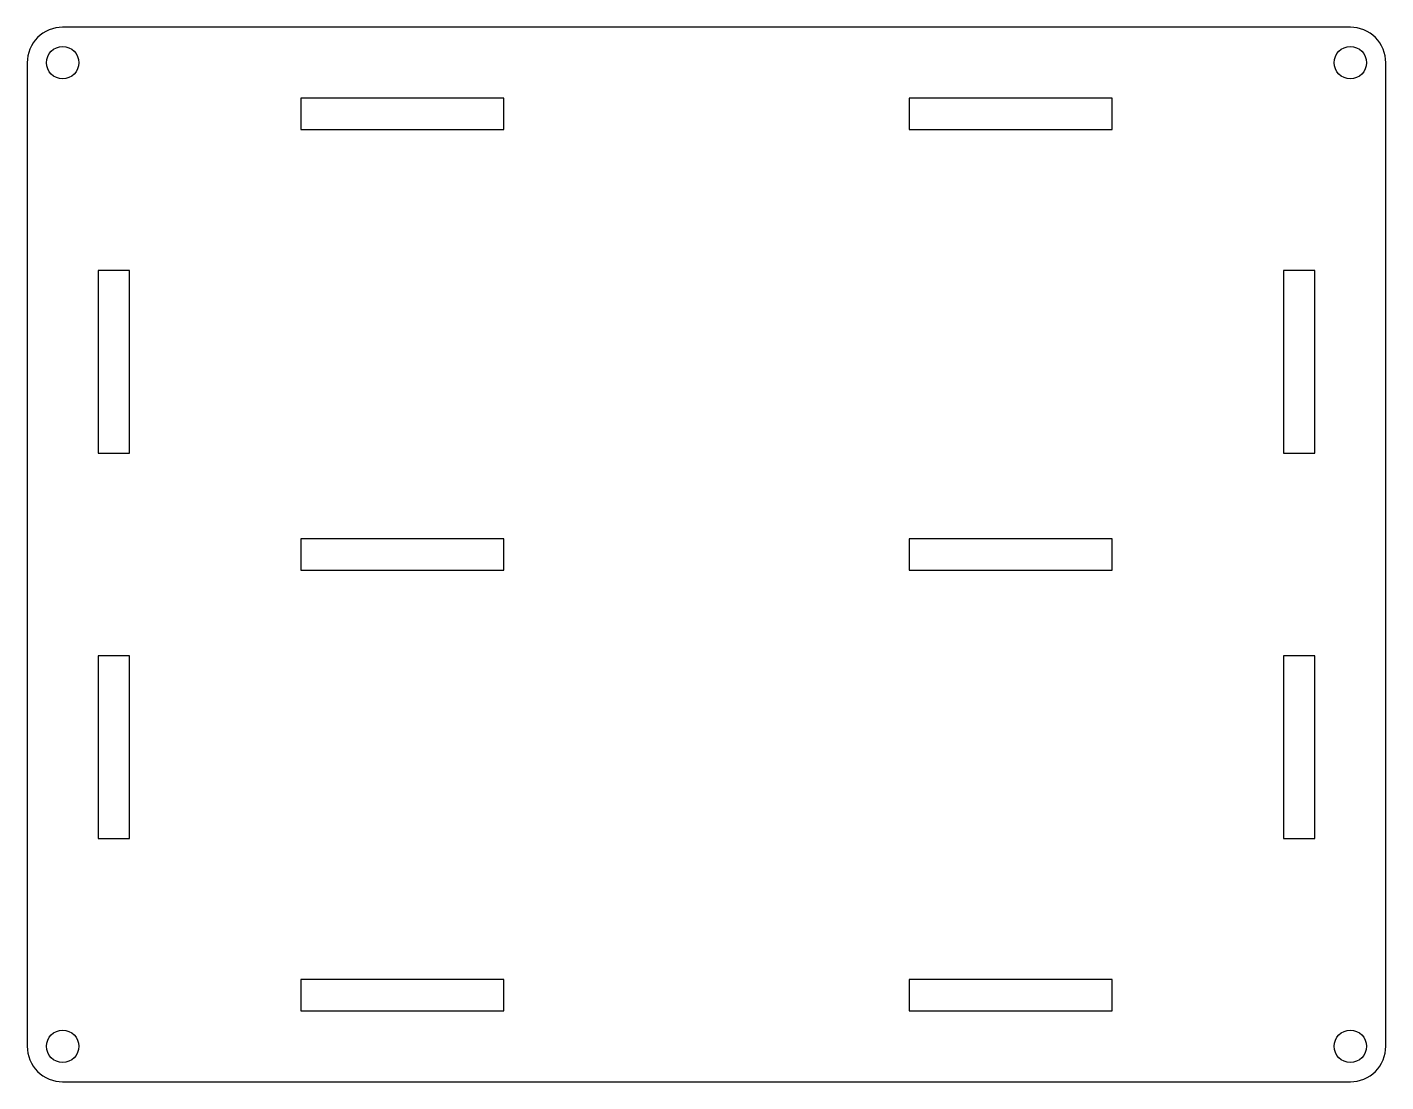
# Model space of a CAD drawing. Header units: metres. Extents: x 0 to 134, y 0 to 104.
import ezdxf

# ---------------------------------------------------------------- set-up
doc = ezdxf.new("R2010")
doc.units = ezdxf.units.M
doc.layers.add('CUT', color=7, linetype='Continuous')

msp = doc.modelspace()

# ---------------------------------------------------------------- linework, layer by layer
at = {"layer": 'CUT', "color": 7}
msp.add_lwpolyline([(3.5, 0), (130.5, 0, 0.414214), (134, 3.5), (134, 100.5, 0.414214), (130.5, 104), (3.5, 104, 0.414214), (0, 100.5), (0, 3.5, 0.414214)], format="xyb", close=True, dxfattribs=at)
for points in [[(27, 93.9), (47, 93.9), (47, 97), (27, 97)], [(87, 93.9), (107, 93.9), (107, 97), (87, 97)], [(7, 62), (10.1, 62), (10.1, 80), (7, 80)], [(123.9, 62), (127, 62), (127, 80), (123.9, 80)], [(27, 50.45), (47, 50.45), (47, 53.55), (27, 53.55)], [(87, 50.45), (107, 50.45), (107, 53.55), (87, 53.55)], [(7, 24), (10.1, 24), (10.1, 42), (7, 42)], [(123.9, 24), (127, 24), (127, 42), (123.9, 42)], [(27, 7), (47, 7), (47, 10.1), (27, 10.1)], [(87, 7), (107, 7), (107, 10.1), (87, 10.1)]]:
    msp.add_lwpolyline(points, close=True, dxfattribs=at)
for centre in [(3.5, 100.5), (130.5, 100.5), (3.5, 3.5), (130.5, 3.5)]:
    msp.add_circle(centre, 1.6, dxfattribs=at)

doc.saveas('drawing.dxf')
